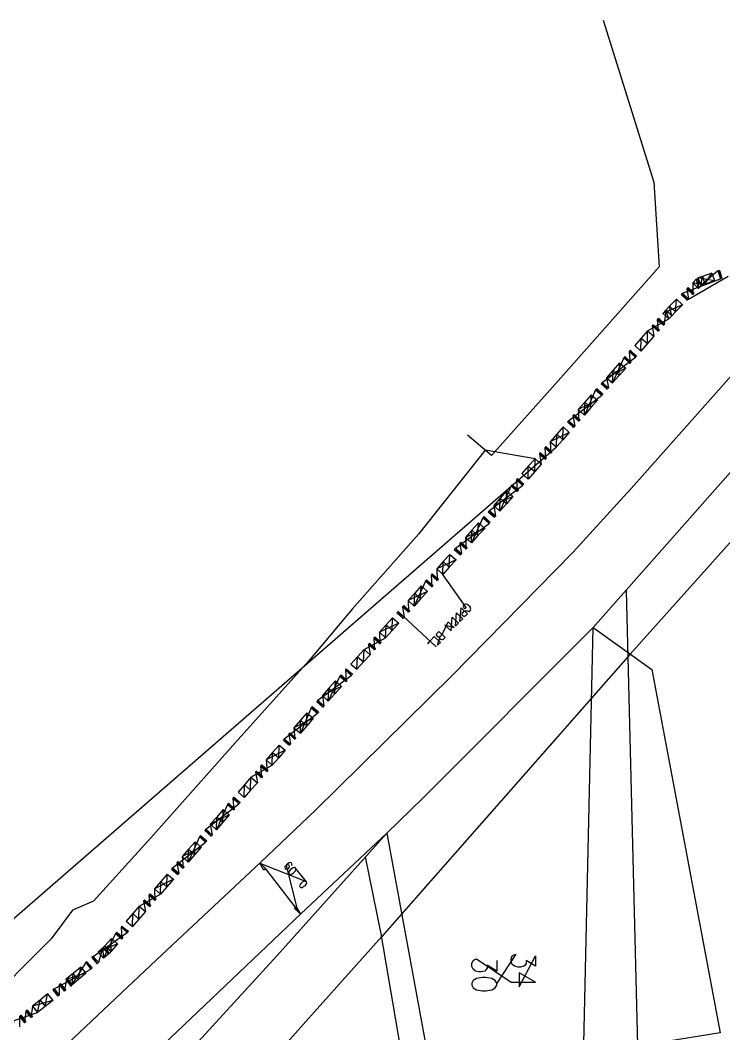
# Model space of a CAD drawing. Header units: metres. Extents: x 0 to 805, y 0 to 1107.
# Drawn here: x 544.3 to 697, y 867.8 to 1087.8 of the extents above; entities that cross this region are included whole.
import ezdxf

# ---------------------------------------------------------------- set-up
doc = ezdxf.new("R2010")
doc.units = ezdxf.units.M
for name, color, linetype in [('GUIDES', 8, 'Continuous'), ('PLOTS_FINAL', 1, 'Continuous'), ('ROADS', 7, 'Continuous')]:
    doc.layers.add(name, color=color, linetype=linetype)

msp = doc.modelspace()

# ---------------------------------------------------------------- linework, layer by layer
at = {"layer": 'GUIDES'}
for points in [[(691.38, 1031.86), (692.02, 1030.21), (692.33, 1032.18), (691.38, 1031.86)], [(692.02, 1030.21), (692.33, 1032.18), (692.9, 1030.53), (692.02, 1030.21)], [(692.33, 1032.18), (692.9, 1030.53), (694.37, 1032.88), (692.33, 1032.18)], [(692.9, 1030.53), (694.37, 1032.88), (694.94, 1031.23), (692.9, 1030.53)], [(695.7, 1033.38), (696.27, 1031.67), (696.02, 1033.45), (695.7, 1033.38)], [(696.27, 1031.67), (696.02, 1033.45), (696.59, 1031.8), (696.27, 1031.67)], [(688.97, 1029.51), (690.24, 1028.3), (689.22, 1029.77), (688.97, 1029.51)], [(690.24, 1028.3), (689.22, 1029.77), (690.49, 1028.56), (690.24, 1028.3)], [(690.24, 1030.78), (691.51, 1029.57), (691.06, 1031.67), (690.24, 1030.78)], [(691.51, 1029.57), (691.06, 1031.67), (692.33, 1030.4), (691.51, 1029.57)], [(687.76, 1028.3), (689.03, 1027.03), (688.02, 1028.56), (687.76, 1028.3)], [(689.03, 1027.03), (688.02, 1028.56), (689.29, 1027.29), (689.03, 1027.03)], [(684.46, 1024.94), (685.73, 1023.67), (685.22, 1025.76), (684.46, 1024.94)], [(685.22, 1025.76), (686.49, 1024.49), (686.75, 1027.29), (685.22, 1025.76)], [(685.73, 1023.67), (685.22, 1025.76), (686.49, 1024.49), (685.73, 1023.67)], [(686.49, 1024.49), (686.75, 1027.29), (688.02, 1026.02), (686.49, 1024.49)], [(683.76, 1024.11), (685.09, 1022.97), (684.4, 1024.88), (683.76, 1024.11)], [(685.09, 1022.97), (684.4, 1024.88), (685.79, 1023.73), (685.09, 1022.97)], [(681.41, 1021.45), (682.74, 1020.3), (681.67, 1021.7), (681.41, 1021.45)], [(682.74, 1020.3), (681.67, 1021.7), (683, 1020.56), (682.74, 1020.3)], [(682.55, 1022.78), (683.95, 1021.64), (682.81, 1023.1), (682.55, 1022.78)], [(683.95, 1021.64), (682.81, 1023.1), (684.14, 1021.89), (683.95, 1021.64)], [(677.66, 1017.19), (679, 1015.99), (679.06, 1018.78), (677.66, 1017.19)], [(679, 1015.99), (679.06, 1018.78), (680.4, 1017.64), (679, 1015.99)], [(679.06, 1018.78), (680.4, 1017.64), (680.46, 1020.37), (679.06, 1018.78)], [(680.4, 1017.64), (680.46, 1020.37), (681.79, 1019.22), (680.4, 1017.64)], [(675.32, 1014.53), (676.65, 1013.32), (675.51, 1014.78), (675.32, 1014.53)], [(676.65, 1013.32), (675.51, 1014.78), (676.84, 1013.57), (676.65, 1013.32)], [(676.46, 1015.86), (677.79, 1014.65), (676.71, 1016.11), (676.46, 1015.86)], [(677.79, 1014.65), (676.71, 1016.11), (678.05, 1014.91), (677.79, 1014.65)], [(672.97, 1011.86), (674.3, 1010.65), (674.36, 1013.45), (672.97, 1011.86)], [(674.3, 1010.65), (674.36, 1013.45), (675.7, 1012.24), (674.3, 1010.65)], [(671.51, 1010.21), (672.84, 1009.06), (672.97, 1011.86), (671.51, 1010.21)], [(672.84, 1009.06), (672.97, 1011.86), (674.3, 1010.65), (672.84, 1009.06)], [(669.16, 1007.54), (670.49, 1006.4), (669.41, 1007.86), (669.16, 1007.54)], [(670.49, 1006.4), (669.41, 1007.86), (670.74, 1006.65), (670.49, 1006.4)], [(670.36, 1008.87), (671.7, 1007.73), (670.55, 1009.19), (670.36, 1008.87)], [(671.7, 1007.73), (670.55, 1009.19), (671.95, 1007.98), (671.7, 1007.73)], [(666.81, 1004.87), (668.14, 1003.73), (668.2, 1006.46), (666.81, 1004.87)], [(668.14, 1003.73), (668.2, 1006.46), (669.54, 1005.32), (668.14, 1003.73)], [(665.41, 1003.29), (666.74, 1002.08), (666.81, 1004.87), (665.41, 1003.29)], [(666.74, 1002.08), (666.81, 1004.87), (668.14, 1003.73), (666.74, 1002.08)], [(664.2, 1001.95), (665.54, 1000.75), (664.46, 1002.21), (664.2, 1001.95)], [(665.54, 1000.75), (664.46, 1002.21), (665.79, 1001.06), (665.54, 1000.75)], [(660.71, 997.95), (662.04, 996.75), (662.11, 999.54), (660.71, 997.95)], [(662.04, 996.75), (662.11, 999.54), (663.44, 998.33), (662.04, 996.75)], [(663.06, 1000.62), (664.39, 999.41), (663.31, 1000.87), (663.06, 1000.62)], [(664.39, 999.41), (663.31, 1000.87), (664.65, 999.67), (664.39, 999.41)], [(659.31, 996.3), (660.65, 995.16), (660.71, 997.95), (659.31, 996.3)], [(660.65, 995.16), (660.71, 997.95), (662.04, 996.75), (660.65, 995.16)], [(658.11, 994.97), (659.44, 993.82), (658.36, 995.28), (658.11, 994.97)], [(659.44, 993.82), (658.36, 995.28), (659.69, 994.08), (659.44, 993.82)], [(654.55, 990.97), (655.95, 989.82), (656.01, 992.62), (654.55, 990.97)], [(655.95, 989.82), (656.01, 992.62), (657.34, 991.41), (655.95, 989.82)], [(656.96, 993.63), (658.3, 992.49), (657.15, 993.95), (656.96, 993.63)], [(658.3, 992.49), (657.15, 993.95), (658.49, 992.74), (658.3, 992.49)], [(653.15, 989.38), (654.49, 988.17), (654.55, 990.97), (653.15, 989.38)], [(654.49, 988.17), (654.55, 990.97), (655.95, 989.82), (654.49, 988.17)], [(652.01, 988.05), (653.34, 986.84), (652.2, 988.3), (652.01, 988.05)], [(653.34, 986.84), (652.2, 988.3), (653.53, 987.16), (653.34, 986.84)], [(650.8, 986.71), (652.14, 985.51), (651.06, 986.97), (650.8, 986.71)], [(652.14, 985.51), (651.06, 986.97), (652.39, 985.82), (652.14, 985.51)], [(647.06, 982.46), (648.39, 981.25), (648.45, 984.05), (647.06, 982.46)], [(648.39, 981.25), (648.45, 984.05), (649.79, 982.84), (648.39, 981.25)], [(648.45, 984.05), (649.79, 982.84), (649.85, 985.63), (648.45, 984.05)], [(649.79, 982.84), (649.85, 985.63), (651.19, 984.43), (649.79, 982.84)], [(645.85, 981.06), (647.18, 979.92), (646.11, 981.38), (645.85, 981.06)], [(647.18, 979.92), (646.11, 981.38), (647.44, 980.17), (647.18, 979.92)], [(644.71, 979.79), (646.04, 978.58), (644.96, 980.04), (644.71, 979.79)], [(646.04, 978.58), (644.96, 980.04), (646.23, 978.84), (646.04, 978.58)], [(640.9, 975.54), (642.23, 974.33), (642.3, 977.12), (640.9, 975.54)], [(642.23, 974.33), (642.3, 977.12), (643.63, 975.92), (642.23, 974.33)], [(642.3, 977.12), (643.63, 975.92), (643.76, 978.71), (642.3, 977.12)], [(643.63, 975.92), (643.76, 978.71), (645.09, 977.5), (643.63, 975.92)], [(638.49, 972.87), (639.82, 971.73), (638.74, 973.19), (638.49, 972.87)], [(639.82, 971.73), (638.74, 973.19), (640.07, 971.98), (639.82, 971.73)], [(639.69, 974.2), (641.03, 973), (639.95, 974.46), (639.69, 974.2)], [(641.03, 973), (639.95, 974.46), (641.22, 973.31), (641.03, 973)], [(636.07, 970.27), (637.41, 969.06), (637.53, 971.85), (636.07, 970.27)], [(637.41, 969.06), (637.53, 971.85), (638.87, 970.65), (637.41, 969.06)], [(634.68, 968.68), (636.01, 967.47), (636.07, 970.27), (634.68, 968.68)], [(636.01, 967.47), (636.07, 970.27), (637.41, 969.06), (636.01, 967.47)], [(632.26, 966.01), (633.6, 964.8), (632.52, 966.27), (632.26, 966.01)], [(633.6, 964.8), (632.52, 966.27), (633.85, 965.12), (633.6, 964.8)], [(633.47, 967.34), (634.8, 966.14), (633.72, 967.6), (633.47, 967.34)], [(634.8, 966.14), (633.72, 967.6), (635.06, 966.39), (634.8, 966.14)], [(629.91, 963.41), (631.18, 962.2), (631.31, 965), (629.91, 963.41)], [(631.18, 962.2), (631.31, 965), (632.64, 963.79), (631.18, 962.2)], [(628.45, 961.82), (629.79, 960.61), (629.91, 963.41), (628.45, 961.82)], [(629.79, 960.61), (629.91, 963.41), (631.18, 962.2), (629.79, 960.61)], [(626.04, 959.15), (627.37, 957.95), (626.29, 959.41), (626.04, 959.15)], [(627.37, 957.95), (626.29, 959.41), (627.63, 958.2), (627.37, 957.95)], [(627.25, 960.49), (628.58, 959.28), (627.5, 960.74), (627.25, 960.49)], [(628.58, 959.28), (627.5, 960.74), (628.83, 959.53), (628.58, 959.28)], [(623.69, 956.55), (625.02, 955.34), (625.09, 958.07), (623.69, 956.55)], [(625.02, 955.34), (625.09, 958.07), (626.42, 956.93), (625.02, 955.34)], [(622.23, 954.96), (623.56, 953.76), (623.69, 956.55), (622.23, 954.96)], [(623.56, 953.76), (623.69, 956.55), (625.02, 955.34), (623.56, 953.76)], [(621.02, 953.63), (622.36, 952.42), (621.28, 953.88), (621.02, 953.63)], [(622.36, 952.42), (621.28, 953.88), (622.61, 952.68), (622.36, 952.42)], [(617.47, 949.63), (618.8, 948.49), (618.93, 951.22), (617.47, 949.63)], [(618.8, 948.49), (618.93, 951.22), (620.2, 950.01), (618.8, 948.49)], [(619.88, 952.3), (621.15, 951.09), (620.07, 952.55), (619.88, 952.3)], [(621.15, 951.09), (620.07, 952.55), (621.4, 951.34), (621.15, 951.09)], [(616.01, 948.04), (617.34, 946.9), (617.47, 949.63), (616.01, 948.04)], [(617.34, 946.9), (617.47, 949.63), (618.8, 948.49), (617.34, 946.9)], [(614.86, 946.77), (616.13, 945.56), (615.05, 947.02), (614.86, 946.77)], [(616.13, 945.56), (615.05, 947.02), (616.39, 945.82), (616.13, 945.56)], [(611.24, 942.77), (612.58, 941.56), (612.7, 944.36), (611.24, 942.77)], [(612.58, 941.56), (612.7, 944.36), (614.04, 943.15), (612.58, 941.56)], [(613.66, 945.44), (614.99, 944.23), (613.91, 945.69), (613.66, 945.44)], [(614.99, 944.23), (613.91, 945.69), (615.18, 944.48), (614.99, 944.23)], [(609.85, 941.18), (611.12, 939.98), (611.24, 942.77), (609.85, 941.18)], [(611.12, 939.98), (611.24, 942.77), (612.58, 941.56), (611.12, 939.98)], [(608.64, 939.85), (609.97, 938.71), (608.89, 940.17), (608.64, 939.85)], [(609.97, 938.71), (608.89, 940.17), (610.16, 938.96), (609.97, 938.71)], [(605.08, 935.85), (606.48, 934.64), (606.48, 937.44), (605.08, 935.85)], [(606.48, 934.64), (606.48, 937.44), (607.88, 936.29), (606.48, 934.64)], [(607.43, 938.52), (608.77, 937.37), (607.69, 938.77), (607.43, 938.52)], [(608.77, 937.37), (607.69, 938.77), (609.02, 937.63), (608.77, 937.37)], [(603.69, 934.2), (605.08, 933.05), (605.08, 935.85), (603.69, 934.2)], [(605.08, 933.05), (605.08, 935.85), (606.48, 934.64), (605.08, 933.05)], [(602.54, 932.86), (603.88, 931.72), (602.8, 933.12), (602.54, 932.86)], [(603.88, 931.72), (602.8, 933.12), (604.13, 931.98), (603.88, 931.72)], [(601.4, 931.53), (602.73, 930.39), (601.59, 931.78), (601.4, 931.53)], [(602.73, 930.39), (601.59, 931.78), (602.93, 930.64), (602.73, 930.39)], [(597.65, 927.21), (598.99, 926.07), (599.05, 928.86), (597.65, 927.21)], [(598.99, 926.07), (599.05, 928.86), (600.39, 927.66), (598.99, 926.07)], [(599.05, 928.86), (600.39, 927.66), (600.45, 930.45), (599.05, 928.86)], [(600.39, 927.66), (600.45, 930.45), (601.78, 929.31), (600.39, 927.66)], [(595.31, 924.55), (596.64, 923.34), (595.56, 924.8), (595.31, 924.55)], [(596.64, 923.34), (595.56, 924.8), (596.89, 923.66), (596.64, 923.34)], [(596.45, 925.88), (597.85, 924.74), (596.7, 926.13), (596.45, 925.88)], [(597.85, 924.74), (596.7, 926.13), (598.04, 924.99), (597.85, 924.74)], [(592.96, 921.82), (594.29, 920.67), (594.35, 923.47), (592.96, 921.82)], [(594.29, 920.67), (594.35, 923.47), (595.75, 922.26), (594.29, 920.67)], [(591.56, 920.23), (592.89, 919.08), (592.96, 921.82), (591.56, 920.23)], [(592.89, 919.08), (592.96, 921.82), (594.29, 920.67), (592.89, 919.08)], [(589.27, 917.56), (590.61, 916.35), (589.46, 917.81), (589.27, 917.56)], [(590.61, 916.35), (589.46, 917.81), (590.8, 916.61), (590.61, 916.35)], [(590.42, 918.89), (591.75, 917.69), (590.67, 919.15), (590.42, 918.89)], [(591.75, 917.69), (590.67, 919.15), (592, 918.01), (591.75, 917.69)], [(586.92, 914.83), (588.26, 913.69), (588.32, 916.48), (586.92, 914.83)], [(588.26, 913.69), (588.32, 916.48), (589.65, 915.27), (588.26, 913.69)], [(585.53, 913.24), (586.86, 912.04), (586.92, 914.83), (585.53, 913.24)], [(586.86, 912.04), (586.92, 914.83), (588.26, 913.69), (586.86, 912.04)], [(584.32, 911.91), (585.72, 910.7), (584.57, 912.16), (584.32, 911.91)], [(585.72, 910.7), (584.57, 912.16), (585.91, 910.96), (585.72, 910.7)], [(580.83, 907.85), (582.16, 906.7), (582.22, 909.43), (580.83, 907.85)], [(582.16, 906.7), (582.22, 909.43), (583.56, 908.29), (582.16, 906.7)], [(583.18, 910.51), (584.51, 909.37), (583.43, 910.83), (583.18, 910.51)], [(584.51, 909.37), (583.43, 910.83), (584.76, 909.62), (584.51, 909.37)], [(579.43, 906.26), (580.76, 905.05), (580.83, 907.85), (579.43, 906.26)], [(580.76, 905.05), (580.83, 907.85), (582.16, 906.7), (580.76, 905.05)], [(578.29, 904.86), (579.62, 903.72), (578.48, 905.18), (578.29, 904.86)], [(579.62, 903.72), (578.48, 905.18), (579.87, 903.97), (579.62, 903.72)], [(597.59, 903.59), (597.15, 903.27), (596.26, 904.8), (597.59, 903.59)], [(574.79, 900.86), (576.13, 899.65), (576.19, 902.45), (574.79, 900.86)], [(576.13, 899.65), (576.19, 902.45), (577.53, 901.3), (576.13, 899.65)], [(577.08, 903.53), (578.48, 902.38), (577.33, 903.78), (577.08, 903.53)], [(578.48, 902.38), (577.33, 903.78), (578.67, 902.64), (578.48, 902.38)], [(604, 903.72), (603.81, 903.84), (603.5, 903.78), (603.18, 903.59), (602.93, 903.4), (602.67, 903.08), (602.54, 902.83), (602.61, 902.64), (602.67, 902.51), (602.86, 902.38), (603.18, 902.45), (603.56, 902.7), (603.75, 902.83), (604, 903.15), (604.13, 903.4), (604.07, 903.65), (604, 903.72)], [(573.4, 899.21), (574.73, 898.07), (574.79, 900.86), (573.4, 899.21)], [(574.73, 898.07), (574.79, 900.86), (576.13, 899.65), (574.73, 898.07)], [(606.35, 900.8), (606.16, 900.92), (605.85, 900.86), (605.47, 900.67), (605.27, 900.48), (605.02, 900.16), (604.89, 899.91), (604.96, 899.72), (605.02, 899.59), (605.21, 899.53), (605.53, 899.53), (605.85, 899.78), (606.1, 899.91), (606.35, 900.23), (606.48, 900.48), (606.42, 900.73), (606.35, 900.8)], [(572.19, 897.88), (573.52, 896.73), (572.45, 898.13), (572.19, 897.88)], [(573.52, 896.73), (572.45, 898.13), (573.78, 896.99), (573.52, 896.73)], [(571.05, 896.54), (572.38, 895.4), (571.3, 896.8), (571.05, 896.54)], [(572.38, 895.4), (571.3, 896.8), (572.64, 895.65), (572.38, 895.4)], [(567.3, 892.22), (568.64, 891.08), (568.7, 893.88), (567.3, 892.22)], [(568.64, 891.08), (568.7, 893.88), (570.03, 892.67), (568.64, 891.08)], [(568.7, 893.88), (570.03, 892.67), (570.1, 895.46), (568.7, 893.88)], [(570.03, 892.67), (570.1, 895.46), (571.43, 894.32), (570.03, 892.67)], [(604.26, 895.34), (603.81, 894.95), (605.15, 893.75), (604.26, 895.34)], [(566.16, 890.89), (567.49, 889.75), (566.35, 891.14), (566.16, 890.89)], [(567.49, 889.75), (566.35, 891.14), (567.75, 890), (567.49, 889.75)], [(564.95, 889.56), (566.35, 888.35), (565.21, 889.81), (564.95, 889.56)], [(566.35, 888.35), (565.21, 889.81), (566.54, 888.67), (566.35, 888.35)], [(562.16, 886.32), (563.56, 885.18), (562.67, 886.83), (562.16, 886.32)], [(562.67, 886.83), (564, 885.68), (564.06, 888.48), (562.67, 886.83)], [(563.56, 885.18), (562.67, 886.83), (564, 885.68), (563.56, 885.18)], [(564, 885.68), (564.06, 888.48), (565.4, 887.27), (564, 885.68)], [(559.81, 884.35), (560.95, 882.95), (560.13, 884.54), (559.81, 884.35)], [(560.95, 882.95), (560.13, 884.54), (561.27, 883.21), (560.95, 882.95)], [(561.21, 885.49), (562.35, 884.16), (562.29, 886.45), (561.21, 885.49)], [(562.35, 884.16), (562.29, 886.45), (563.43, 885.05), (562.35, 884.16)], [(558.48, 883.21), (559.62, 881.81), (558.73, 883.4), (558.48, 883.21)], [(559.62, 881.81), (558.73, 883.4), (559.87, 882.06), (559.62, 881.81)], [(554.41, 879.78), (555.55, 878.38), (555.74, 880.86), (554.41, 879.78)], [(555.55, 878.38), (555.74, 880.86), (556.89, 879.52), (555.55, 878.38)], [(555.74, 880.86), (556.89, 879.52), (557.4, 882.25), (555.74, 880.86)], [(556.89, 879.52), (557.4, 882.25), (558.54, 880.92), (556.89, 879.52)], [(552.76, 878.44), (553.84, 877.05), (553.01, 878.64), (552.76, 878.44)], [(553.84, 877.05), (553.01, 878.64), (554.16, 877.24), (553.84, 877.05)], [(554.16, 879.52), (555.24, 878.13), (554.47, 879.78), (554.16, 879.52)], [(555.24, 878.13), (554.47, 879.78), (555.55, 878.38), (555.24, 878.13)], [(548.57, 875.08), (549.71, 873.68), (550.22, 876.41), (548.57, 875.08)], [(549.71, 873.68), (550.22, 876.41), (551.36, 875.02), (549.71, 873.68)], [(551.36, 877.3), (552.44, 875.9), (551.62, 877.56), (551.36, 877.3)], [(552.44, 875.9), (551.62, 877.56), (552.76, 876.16), (552.44, 875.9)], [(546.92, 873.75), (548, 872.35), (548.57, 875.08), (546.92, 873.75)], [(548, 872.35), (548.57, 875.08), (549.71, 873.68), (548, 872.35)], [(544.12, 871.52), (545.2, 870.13), (544.38, 871.78), (544.12, 871.52)], [(545.2, 870.13), (544.38, 871.78), (545.52, 870.38), (545.2, 870.13)], [(545.52, 872.67), (546.6, 871.27), (545.78, 872.86), (545.52, 872.67)], [(546.6, 871.27), (545.78, 872.86), (546.92, 871.46), (546.6, 871.27)]]:
    msp.add_lwpolyline(points, close=True, dxfattribs=at)
at = {"layer": 'PLOTS_FINAL'}
msp.add_lwpolyline([(647.69, 878.76), (647.38, 879.33), (646.61, 879.78), (645.34, 879.97), (644.58, 879.97), (643.31, 879.78), (642.55, 879.33), (642.3, 878.76), (642.3, 878.32), (642.55, 877.75), (643.31, 877.3), (644.58, 877.11), (645.34, 877.11), (646.61, 877.3), (647.38, 877.75), (647.69, 878.32), (647.69, 878.76)], close=True, dxfattribs=at)
at = {"layer": 'ROADS'}
for points in [[(670.81, 1087.8), (681.79, 1052.69), (682.94, 1034.27), (661.6, 1010.14), (646.55, 993.32), (641.34, 997.7)], [(687.76, 1028.3), (689.03, 1027.03), (688.02, 1028.56), (696.27, 1031.67), (696.02, 1033.45), (696.59, 1031.8), (695.7, 1033.38), (692.02, 1030.21), (692.33, 1032.18), (692.9, 1030.53), (694.37, 1032.88), (694.94, 1031.23), (691.38, 1031.86), (691.51, 1029.57), (691.06, 1031.67), (692.33, 1030.4), (690.24, 1030.78), (690.24, 1028.3), (689.22, 1029.77), (690.49, 1028.56), (688.97, 1029.51), (689.29, 1027.29), (697.92, 1032.24)], [(677.66, 1017.19), (679, 1015.99), (679.06, 1018.78), (680.4, 1017.64), (680.46, 1020.37), (685.09, 1022.97), (684.4, 1024.88), (685.73, 1023.67), (685.22, 1025.76), (686.49, 1024.49), (686.75, 1027.29), (688.02, 1026.02), (683.76, 1024.11), (684.46, 1024.94), (683.95, 1021.64), (682.81, 1023.1), (684.14, 1021.89), (682.55, 1022.78), (682.74, 1020.3), (681.67, 1021.7), (683, 1020.56), (681.41, 1021.45), (681.79, 1019.22)], [(670.36, 1008.87), (671.7, 1007.73), (670.55, 1009.19), (677.79, 1014.65), (676.71, 1016.11), (678.05, 1014.91), (676.46, 1015.86), (676.65, 1013.32), (675.51, 1014.78), (676.84, 1013.57), (675.32, 1014.53), (672.84, 1009.06), (672.97, 1011.86), (674.3, 1010.65), (674.36, 1013.45), (675.7, 1012.24), (671.51, 1010.21), (671.95, 1007.98)], [(699.25, 1011.35), (677.54, 986.9), (664.2, 972.23), (637.98, 945.5), (608.39, 916.29), (596.51, 905.05), (573.84, 883.84), (541.77, 853.55)], [(663.06, 1000.62), (664.39, 999.41), (663.31, 1000.87), (670.49, 1006.4), (669.41, 1007.86), (670.74, 1006.65), (669.16, 1007.54), (666.74, 1002.08), (666.81, 1004.87), (668.14, 1003.73), (668.2, 1006.46), (669.54, 1005.32), (665.41, 1003.29), (665.54, 1000.75), (664.46, 1002.21), (665.79, 1001.06), (664.2, 1001.95), (664.65, 999.67)], [(383.91, 754.68), (660.65, 995.16), (660.71, 997.95), (662.04, 996.75), (662.11, 999.54), (663.44, 998.33), (659.31, 996.3), (659.44, 993.82), (658.36, 995.28), (659.69, 994.08), (658.11, 994.97), (658.3, 992.49), (657.15, 993.95), (658.49, 992.74), (656.96, 993.63), (657.34, 991.41)], [(724.53, 977), (722.31, 995.22), (708.65, 999.16), (705.6, 997.82), (668.65, 955.98), (631.69, 918.89), (623.88, 911.34), (600.07, 884.79), (578.99, 861.74), (581.21, 845.55), (589.08, 787.2), (586.22, 777.23), (580.7, 774.81), (573.27, 776.46), (503.42, 771.32)], [(722.69, 991.79), (722.24, 992.55), (721.67, 993.25), (720.97, 993.82), (720.21, 994.27), (719.32, 994.52), (718.43, 994.65), (717.54, 994.59), (716.65, 994.4), (715.89, 994.01), (703.13, 979.79), (676.65, 950.2), (622.74, 888.92), (605.66, 869.81), (597.97, 861.05), (591.43, 854.57), (581.21, 845.55), (574.35, 839.39), (567.75, 834.38), (541.97, 813.04)], [(653.15, 989.38), (654.49, 988.17), (654.55, 990.97), (655.95, 989.82), (656.01, 992.62), (645.22, 994.46), (630.74, 976.23), (616.32, 959.92), (606.86, 948.68), (591.56, 931.66), (572.64, 910.32), (560.19, 896.54), (555.62, 894.57), (550.98, 888.35), (535.49, 872.86)], [(645.85, 981.06), (647.18, 979.92), (646.11, 981.38), (653.34, 986.84), (652.2, 988.3), (653.53, 987.16), (652.01, 988.05), (652.14, 985.51), (651.06, 986.97), (652.39, 985.82), (650.8, 986.71), (648.39, 981.25), (648.45, 984.05), (649.79, 982.84), (649.85, 985.63), (651.19, 984.43), (647.06, 982.46), (647.44, 980.17)], [(638.49, 972.87), (639.82, 971.73), (638.74, 973.19), (646.04, 978.58), (644.96, 980.04), (646.23, 978.84), (644.71, 979.79), (642.23, 974.33), (642.3, 977.12), (643.63, 975.92), (643.76, 978.71), (645.09, 977.5), (640.9, 975.54), (641.03, 973), (639.95, 974.46), (641.22, 973.31), (639.69, 974.2), (640.07, 971.98)], [(626.04, 959.15), (627.37, 957.95), (626.29, 959.41), (634.55, 951.79), (633.21, 953.06), (632.64, 952.42), (634.1, 954.01), (635.5, 952.74), (634.87, 952.1), (635.44, 954.01), (635.18, 953.88), (635.12, 953.88), (634.93, 953.95), (634.74, 954.14), (634.61, 954.33), (634.61, 954.45), (634.68, 954.64), (635.12, 955.09), (636.52, 953.82), (636.07, 953.37), (635.82, 953.31), (635.75, 953.31), (635.56, 953.37), (635.44, 953.5), (635.37, 953.63), (635.31, 953.76), (635.44, 954.01), (635.82, 954.45), (637.15, 957.18), (638.49, 955.91), (636.45, 956.49), (637.79, 955.22), (638.04, 958.2), (639.37, 956.93), (638.74, 956.23), (638.99, 959.15), (640.33, 957.88), (639.69, 957.25), (640.01, 960.23), (641.34, 958.96), (640.9, 958.52), (640.71, 958.39), (640.58, 958.39), (640.39, 958.52), (640.26, 958.58), (640.2, 958.77), (640.2, 958.9), (640.26, 959.09), (640.71, 959.6), (641.28, 959.6), (641.47, 959.53), (641.72, 959.47), (641.85, 959.53), (642.04, 959.72), (642.1, 959.92), (642.04, 960.11), (641.98, 960.3), (641.85, 960.55), (641.53, 960.8), (641.28, 960.93), (641.09, 961.06), (640.9, 961.06), (640.71, 960.99), (640.52, 960.8), (640.45, 960.61), (640.52, 960.42), (640.58, 960.23), (640.77, 960.04), (641.03, 960.3), (636.01, 967.47), (636.07, 970.27), (637.41, 969.06), (637.53, 971.85), (638.87, 970.65), (634.68, 968.68), (634.8, 966.14), (633.72, 967.6), (635.06, 966.39), (633.47, 967.34), (633.6, 964.8), (632.52, 966.27), (633.85, 965.12), (632.26, 966.01), (629.79, 960.61), (629.91, 963.41), (631.18, 962.2), (631.31, 965), (632.64, 963.79), (628.45, 961.82), (628.58, 959.28), (627.5, 960.74), (628.83, 959.53), (627.25, 960.49), (627.63, 958.2)], [(675.76, 964.04), (678.24, 865.24)], [(616.01, 948.04), (617.34, 946.9), (617.47, 949.63), (618.8, 948.49), (618.93, 951.22), (623.56, 953.76), (623.69, 956.55), (625.02, 955.34), (625.09, 958.07), (626.42, 956.93), (622.23, 954.96), (622.36, 952.42), (621.28, 953.88), (622.61, 952.68), (621.02, 953.63), (621.15, 951.09), (620.07, 952.55), (621.4, 951.34), (619.88, 952.3), (620.2, 950.01)], [(665.03, 794.56), (668.65, 955.98), (681.35, 946.83), (696.21, 867.97), (664.77, 862.89)], [(608.64, 939.85), (609.97, 938.71), (608.89, 940.17), (616.13, 945.56), (615.05, 947.02), (616.39, 945.82), (614.86, 946.77), (614.99, 944.23), (613.91, 945.69), (615.18, 944.48), (613.66, 945.44), (611.12, 939.98), (611.24, 942.77), (612.58, 941.56), (612.7, 944.36), (614.04, 943.15), (609.85, 941.18), (610.16, 938.96)], [(601.4, 931.53), (602.73, 930.39), (601.59, 931.78), (608.77, 937.37), (607.69, 938.77), (609.02, 937.63), (607.43, 938.52), (605.08, 933.05), (605.08, 935.85), (606.48, 934.64), (606.48, 937.44), (607.88, 936.29), (603.69, 934.2), (603.88, 931.72), (602.8, 933.12), (604.13, 931.98), (602.54, 932.86), (602.93, 930.64)], [(591.56, 920.23), (592.89, 919.08), (592.96, 921.82), (594.29, 920.67), (594.35, 923.47), (598.99, 926.07), (599.05, 928.86), (600.39, 927.66), (600.45, 930.45), (601.78, 929.31), (597.65, 927.21), (597.85, 924.74), (596.7, 926.13), (598.04, 924.99), (596.45, 925.88), (596.64, 923.34), (595.56, 924.8), (596.89, 923.66), (595.31, 924.55), (595.75, 922.26)], [(584.32, 911.91), (585.72, 910.7), (584.57, 912.16), (591.75, 917.69), (590.67, 919.15), (592, 918.01), (590.42, 918.89), (590.61, 916.35), (589.46, 917.81), (590.8, 916.61), (589.27, 917.56), (586.86, 912.04), (586.92, 914.83), (588.26, 913.69), (588.32, 916.48), (589.65, 915.27), (585.53, 913.24), (585.91, 910.96)], [(532.69, 824.72), (545.78, 837.3), (575.37, 865.43), (605.21, 893.81), (623.88, 911.34), (644.39, 799.45), (646.93, 786.5), (668.84, 786.81), (694.49, 786.88), (696.21, 805.93), (670.68, 801.74), (637.98, 798.88), (630.48, 843.2), (622.61, 889.49), (619.24, 906.19)], [(577.08, 903.53), (578.48, 902.38), (577.33, 903.78), (584.51, 909.37), (583.43, 910.83), (584.76, 909.62), (583.18, 910.51), (580.76, 905.05), (580.83, 907.85), (582.16, 906.7), (582.22, 909.43), (583.56, 908.29), (579.43, 906.26), (579.62, 903.72), (578.48, 905.18), (579.87, 903.97), (578.29, 904.86), (578.67, 902.64)], [(603.18, 904.35), (603.31, 904.48), (603.24, 904.67), (603.18, 904.8), (602.99, 904.92), (602.67, 904.86), (602.29, 904.67), (601.97, 904.35), (601.72, 904.1), (601.72, 903.91), (601.78, 903.65), (601.97, 903.53), (602.23, 903.53), (602.48, 903.65), (602.54, 903.72), (602.67, 903.91), (602.73, 904.1), (602.67, 904.35), (602.61, 904.35), (602.42, 904.48), (602.23, 904.48), (601.97, 904.35), (604.26, 895.34), (603.81, 894.95), (605.15, 893.75), (597.59, 903.59), (597.15, 903.27), (596.26, 904.8), (606.35, 900.8), (606.16, 900.92), (605.85, 900.86), (605.47, 900.67), (605.27, 900.48), (605.02, 900.16), (604.89, 899.91), (604.96, 899.72), (605.02, 899.59), (605.21, 899.53), (605.53, 899.53), (605.85, 899.78), (606.1, 899.91), (606.35, 900.23), (606.48, 900.48), (606.42, 900.73), (604, 903.72), (603.81, 903.84), (603.5, 903.78), (603.18, 903.59), (602.93, 903.4), (602.67, 903.08), (602.54, 902.83), (602.61, 902.64), (602.67, 902.51), (602.86, 902.38), (603.18, 902.45), (603.56, 902.7), (603.75, 902.83), (604, 903.15), (604.13, 903.4), (604.07, 903.65)], [(567.3, 892.22), (568.64, 891.08), (568.7, 893.88), (570.03, 892.67), (570.1, 895.46), (574.73, 898.07), (574.79, 900.86), (576.13, 899.65), (576.19, 902.45), (577.53, 901.3), (573.4, 899.21), (573.52, 896.73), (572.45, 898.13), (573.78, 896.99), (572.19, 897.88), (572.38, 895.4), (571.3, 896.8), (572.64, 895.65), (571.05, 896.54), (571.43, 894.32)], [(559.81, 884.35), (560.95, 882.95), (560.13, 884.54), (567.49, 889.75), (566.35, 891.14), (567.75, 890), (566.16, 890.89), (566.35, 888.35), (565.21, 889.81), (566.54, 888.67), (564.95, 889.56), (562.35, 884.16), (562.29, 886.45), (563.56, 885.18), (562.67, 886.83), (564, 885.68), (564.06, 888.48), (565.4, 887.27), (561.21, 885.49), (562.16, 886.32), (561.27, 883.21)], [(647.69, 883.65), (647.69, 881.37), (645.6, 882.64), (645.6, 882), (645.34, 881.62), (645.09, 881.37), (644.33, 881.18), (643.82, 881.18), (643.06, 881.37), (642.55, 881.81), (642.3, 882.38), (642.3, 883.02), (642.55, 883.65), (642.8, 883.84), (643.31, 884.03), (650.8, 878.95), (656.14, 878.95), (652.58, 880.98), (652.58, 877.94), (656.14, 884.67), (656.14, 882.45), (654.11, 883.65), (654.11, 883.02), (653.85, 882.64), (653.6, 882.45), (652.84, 882.25), (652.33, 882.25), (651.57, 882.45), (651.06, 882.83), (650.8, 883.46), (650.8, 884.03), (651.06, 884.67), (651.31, 884.86), (651.82, 885.05), (647.69, 878.76), (647.38, 879.33), (646.61, 879.78), (645.34, 879.97), (644.58, 879.97), (643.31, 879.78), (642.55, 879.33), (642.3, 878.76), (642.3, 878.32), (642.55, 877.75), (643.31, 877.3), (644.58, 877.11), (645.34, 877.11), (646.61, 877.3), (647.38, 877.75), (647.69, 878.32)], [(551.36, 877.3), (552.44, 875.9), (551.62, 877.56), (559.62, 881.81), (558.73, 883.4), (559.87, 882.06), (558.48, 883.21), (555.24, 878.13), (554.47, 879.78), (555.55, 878.38), (555.74, 880.86), (556.89, 879.52), (557.4, 882.25), (558.54, 880.92), (554.16, 879.52), (554.41, 879.78), (553.84, 877.05), (553.01, 878.64), (554.16, 877.24), (552.76, 878.44), (552.76, 876.16)], [(539.68, 867.97), (540.76, 866.57), (541.33, 869.3), (542.47, 867.9), (542.98, 870.63), (548, 872.35), (548.57, 875.08), (549.71, 873.68), (550.22, 876.41), (551.36, 875.02), (546.92, 873.75), (546.6, 871.27), (545.78, 872.86), (546.92, 871.46), (545.52, 872.67), (545.2, 870.13), (544.38, 871.78), (545.52, 870.38), (544.12, 871.52), (544.12, 869.24)]]:
    msp.add_lwpolyline(points, dxfattribs=at)

doc.saveas('drawing.dxf')
